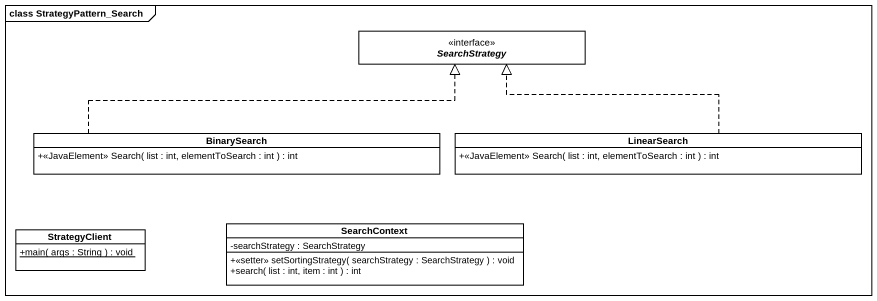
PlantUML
@startuml
mainframe class StrategyPattern_Search
hide circle
hide empty members
skinparam classAttributeIconSize 0
interface SearchStrategy
class BinarySearch {
  +<<JavaElement>> Search( list : int, elementToSearch : int ) : int
}
class LinearSearch {
  +<<JavaElement>> Search( list : int, elementToSearch : int ) : int
}
class StrategyClient {
  {static} +main( args : String ) : void
}
class SearchContext {
  -searchStrategy : SearchStrategy
  +<<setter>> setSortingStrategy( searchStrategy : SearchStrategy ) : void
  +search( list : int, item : int ) : int
}
BinarySearch .right.|> SearchStrategy
LinearSearch .left.|> SearchStrategy
@enduml
